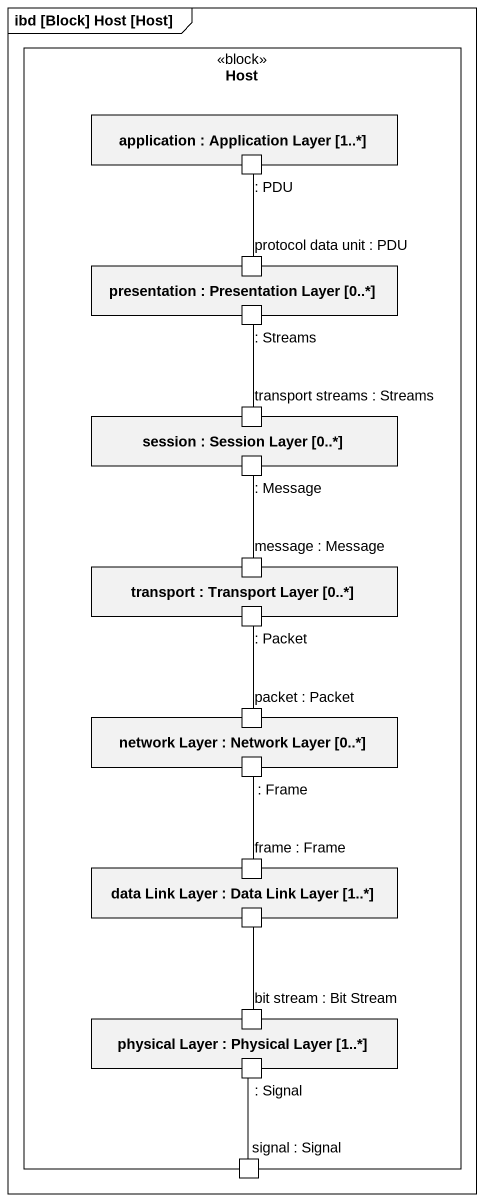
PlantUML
@startuml
mainframe ibd [Block] Host [Host]
rectangle Host <<block>> {
  rectangle "application : Application Layer [1..*]" as application {
    port ": PDU" as PDU
  }
  rectangle "presentation : Presentation Layer [0..*]" as presentation {
    port ": Streams" as Streams
    port "protocol data unit : PDU" as protocol_data_unit_PDU
  }
  rectangle "session : Session Layer [0..*]" as session {
    port "transport streams : Streams" as transport_streams_Streams
    port ": Message" as Message
  }
  rectangle "transport : Transport Layer [0..*]" as transport {
    port "message : Message" as message_Message
    port ": Packet" as Packet
  }
  rectangle "network Layer : Network Layer [0..*]" as network_Layer {
    port "packet : Packet" as packet_Packet
    port ": Frame" as Frame_
  }
  rectangle "data Link Layer : Data Link Layer [1..*]" as data_Link_Layer {
    port "frame : Frame" as frame_Frame
    port " " as port1
  }
  rectangle "physical Layer : Physical Layer [1..*]" as physical_Layer {
    port "bit stream : Bit Stream" as bit_stream_Bit_Stream
    port ": Signal" as Signal
  }
  port "signal : Signal" as signal_Signal
}
protocol_data_unit_PDU -up- PDU
transport_streams_Streams -up- Streams
message_Message -up- Message
packet_Packet -up- Packet
frame_Frame -up- Frame_
bit_stream_Bit_Stream -up- port1
signal_Signal -up- Signal
@enduml
